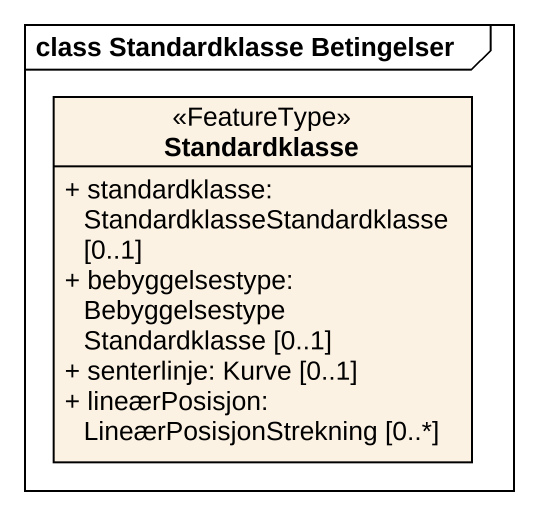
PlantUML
@startuml
mainframe class Standardklasse Betingelser
hide circle
hide empty members
skinparam classAttributeIconSize 0
class Standardklasse <<FeatureType>> {
  + standardklasse: StandardklasseStandardklasse [0..1]
  + bebyggelsestype: BebyggelsestypeStandardklasse [0..1]
  + senterlinje: Kurve [0..1]
  + lineærPosisjon: LineærPosisjonStrekning [0..*]
}
@enduml
